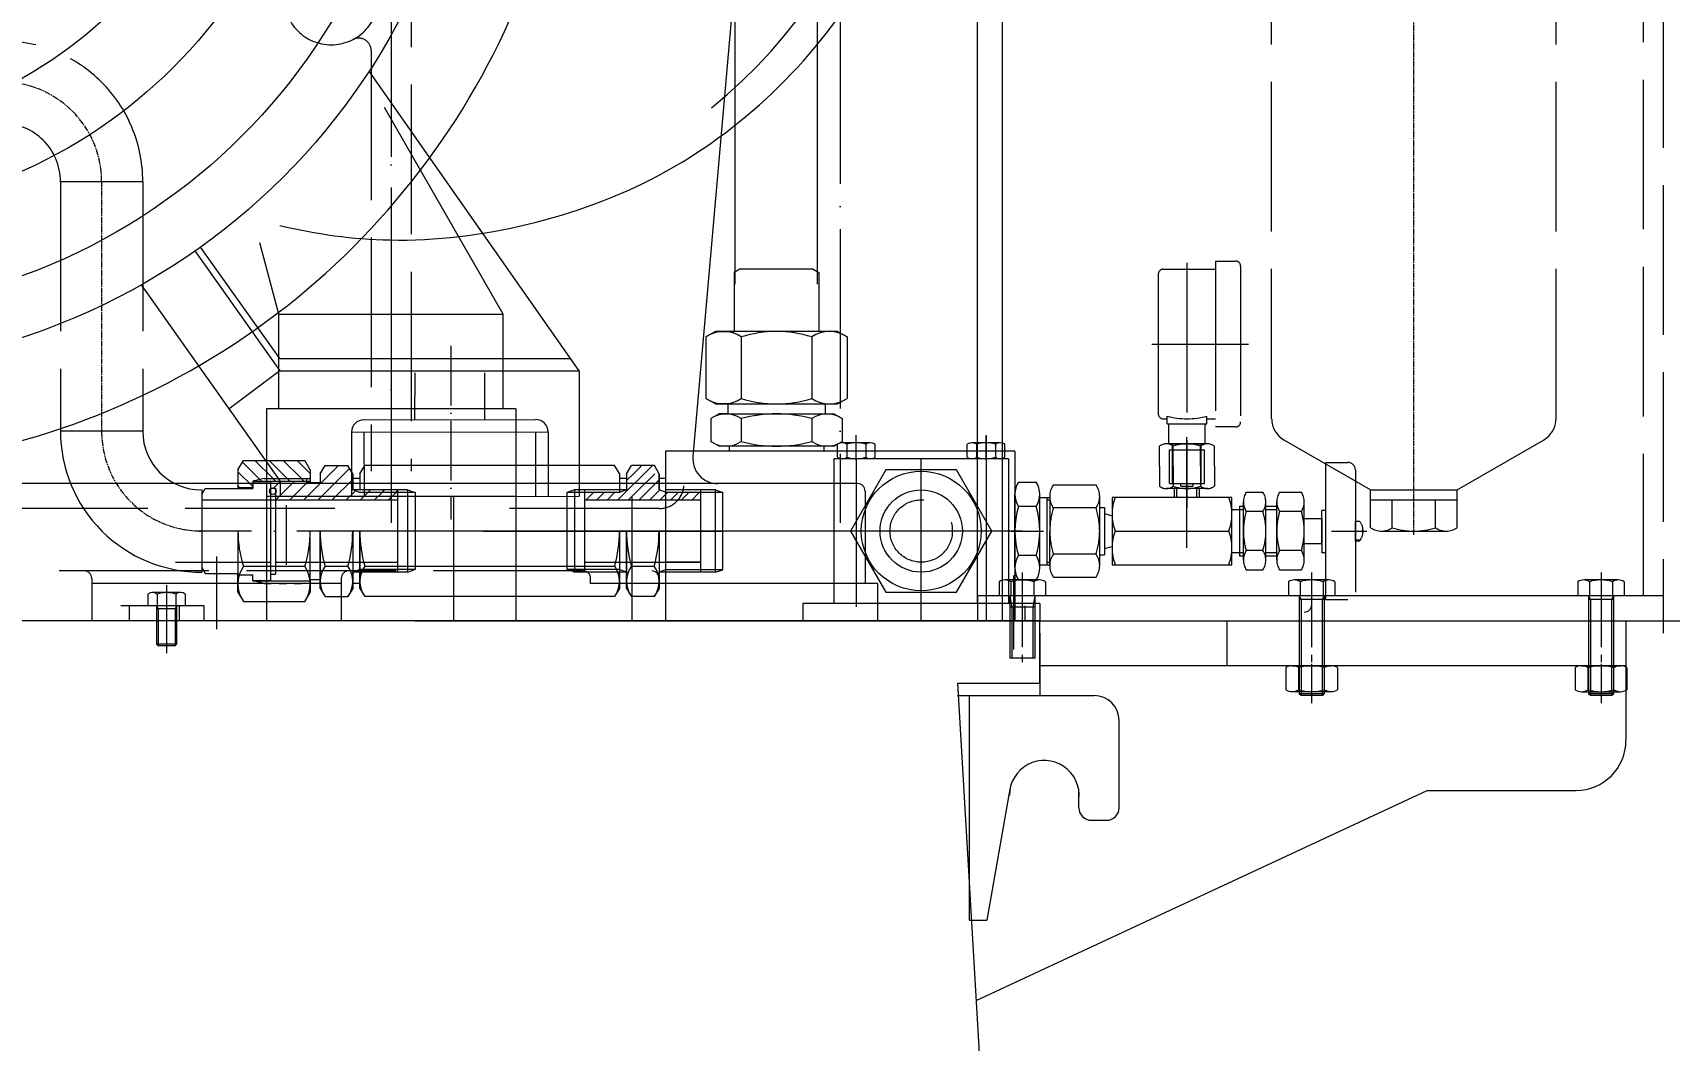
# Model space of a CAD drawing. Header units: inches. Extents: x 76 to 22091, y 292 to 17065.
# Drawn here: x 5585 to 6241, y 4821 to 5225 of the extents above; entities that cross this region are included whole.
import ezdxf

# ---------------------------------------------------------------- set-up
doc = ezdxf.new("R2010")
doc.units = ezdxf.units.IN
doc.header["$MEASUREMENT"] = 0
for name, pattern in [('ACAD_ISO02W100', [15, 12, -3]), ('ACAD_ISO04W100', [30, 24, -3, 0, -3]), ('CENTER', [50.8, 31.75, -6.35, 6.35, -6.35]), ('CHAIN', [0.7087, 0.4724, -0.0591, 0.1181, -0.0591]), ('EB_DASH', [6, 3, -3]), ('EB_DASHDOT', [39, 30, -3, 3, -3])]:
    doc.linetypes.add(name, pattern=pattern)
doc.layers.get('Defpoints').update_dxf_attribs({"lineweight": 5})
for name, color, linetype, lineweight in [('CAXA0', 7, 'Continuous', 5), ('CAXA1', 5, 'CENTER', 5), ('CAXA3', 7, 'Continuous', 5), ('图层1', 1, 'ACAD_ISO04W100', 5), ('虚线', 6, 'ACAD_ISO02W100', 5)]:
    doc.layers.add(name, color=color, linetype=linetype, lineweight=lineweight)
doc.styles.add('Roman', font='romans')
doc.styles.get("Standard").update_dxf_attribs({"font": 'arial.ttf'})
doc.dimstyles.new('ISO-25', dxfattribs={"dimscale": 30, "dimtxt": 1.5, "dimasz": 1.5, "dimexe": 2, "dimexo": 2, "dimtad": 1, "dimtih": 1, "dimtoh": 1, "dimdec": 1, "dimlfac": 0.03937, "dimdsep": 46, "dimtxsty": 'Standard', "dimcen": 2.5, "dimclrd": 7, "dimclre": 7, "dimclrt": 7, "dimadec": 0, "dimazin": 0, "dimtfac": 1, "dimtdec": 1, "dimtmove": 0, "dimatfit": 3, "dimfxl": 1, "dimlwd": 5, "dimlwe": 5, "dimarcsym": 0})

# ---------------------------------------------------------------- blocks, each defined once
blk = doc.blocks.new('*D24')
at = {"color": 7, "linetype": 'Continuous', "lineweight": 5, "transparency": 16777216}
for p, q in [((6165.51, 6753.84), (6657.09, 6753.84)), ((6597.09, 6708.84), (6597.09, 5870.28)), ((6597.09, 4558.85), (6597.09, 5667.78)), ((6063.72, 4513.85), (6657.09, 4513.85))]:
    blk.add_line(p, q, dxfattribs=at)
at = {"color": 7, "transparency": 16777216}
for points in [[(6589.59, 6708.84), (6604.59, 6708.84), (6597.09, 6753.84)], [(6589.59, 4558.85), (6604.59, 4558.85), (6597.09, 4513.85)]]:
    blk.add_solid(points, dxfattribs=at)
at = {"layer": 'Defpoints', "color": 0, "transparency": 16777216}
for p in [(6105.51, 6753.84), (6597.09, 6753.84), (6003.72, 4513.85)]:
    blk.add_point(p, dxfattribs=at)
at = {"color": 7, "lineweight": 5, "transparency": 16777216, "insert": (6597.09, 5769.03), "char_height": 165, "attachment_point": 5, "style": 'Roman'}
blk.add_mtext('88.2', dxfattribs=at)

msp = doc.modelspace()

# ---------------------------------------------------------------- linework, layer by layer
at = {"color": 7, "lineweight": 5}
for p, q in [((5973.73, 6188.85), (5973.73, 4988.85)), ((5963.73, 5378.69), (5963.73, 4995.86)), ((5873.33, 5324.29), (5849.75, 5054.73)), ((5804.07, 5089.07), (5719.93, 5209.23)), ((5773.73, 5111.85), (5726.05, 5194.69)), ((5684.23, 5089.04), (5650.2, 5137.18)), ((5684.19, 5094.04), (5652.31, 5138.68)), ((5683.73, 5111.85), (5676.13, 5140.46)), ((5868.57, 5129.86), (5866.23, 5128.51)), ((5866.23, 5128.51), (5866.23, 5104.86)), ((5897.9, 5129.86), (5868.57, 5129.86)), ((5897.9, 5129.86), (5900.23, 5128.51)), ((5900.23, 5128.51), (5900.23, 5104.86)), ((5684.31, 5045.05), (5628.66, 5123.6)), ((5683.73, 5111.85), (5773.73, 5111.85)), ((5683.73, 5073.85), (5683.73, 5111.85)), ((5773.73, 5073.85), (5773.73, 5111.85)), ((5858.72, 5104.86), (5854.93, 5102.67)), ((5858.72, 5104.86), (5866.23, 5104.86)), ((5907.74, 5104.86), (5858.72, 5104.86)), ((5907.74, 5104.86), (5911.53, 5102.67)), ((5854.93, 5102.67), (5854.93, 5078.05)), ((5869.08, 5102.67), (5869.08, 5078.05)), ((5897.39, 5102.67), (5897.39, 5078.05)), ((5911.53, 5102.67), (5911.53, 5078.05)), ((5684.19, 5094.04), (5800.57, 5094.07)), ((5684.19, 5089.04), (5663.89, 5073.87)), ((5684.19, 5089.04), (5804.07, 5089.07)), ((5738.19, 5088.29), (5738.14, 5069.51)), ((5766.15, 5088.27), (5766.15, 5069.55)), ((5804.07, 5089.07), (5804.07, 5038.85)), ((5858.72, 5075.86), (5854.93, 5078.05)), ((5907.74, 5075.86), (5911.53, 5078.05)), ((5678.73, 5073.86), (5678.73, 4988.85)), ((5778.72, 5073.86), (5678.73, 5073.86)), ((5778.72, 5073.86), (5778.72, 4988.85)), ((5860.23, 5071.86), (5856.93, 5069.95)), ((5863.73, 5075.86), (5858.72, 5075.86)), ((5858.72, 5075.86), (5907.74, 5075.86)), ((5863.73, 5071.86), (5860.23, 5071.86)), ((5860.23, 5071.86), (5906.23, 5071.86)), ((5863.73, 5075.86), (5863.73, 5071.86)), ((5902.73, 5075.86), (5902.73, 5071.86)), ((5906.23, 5071.86), (5909.53, 5069.95)), ((5629.2, 5064.86), (5596.2, 5064.86)), ((5717.84, 5069.48), (5786.69, 5069.58)), ((5856.93, 5069.95), (5856.93, 5060.77)), ((5869.08, 5069.95), (5869.08, 5060.77)), ((5897.39, 5069.95), (5897.39, 5060.77)), ((5909.53, 5069.95), (5909.53, 5060.77)), ((5712.85, 5064.53), (5791.7, 5064.58)), ((5712.85, 5064.53), (5712.85, 5038.8)), ((5717.84, 5064.53), (5717.88, 5038.85)), ((5786.69, 5064.58), (5786.69, 5038.85)), ((5791.7, 5064.58), (5791.7, 5038.85)), ((5860.23, 5058.86), (5856.93, 5060.77)), ((5906.23, 5058.86), (5860.23, 5058.86)), ((5864.24, 5058.93), (5864.24, 5056.86)), ((5902.24, 5058.93), (5902.24, 5056.86)), ((5906.23, 5058.86), (5909.53, 5060.77)), ((5667.34, 5049.37), (5669.53, 5053.16)), ((5669.53, 5053.16), (5694.15, 5053.16)), ((5696.34, 5049.37), (5694.15, 5053.16)), ((5978.74, 5056.86), (5838.73, 5056.86)), ((5838.73, 5056.86), (5838.73, 4988.85)), ((5976.24, 5053.86), (5906.24, 5053.86)), ((5906.24, 5053.86), (5906.24, 4995.86)), ((5976.24, 5053.86), (5976.24, 4995.86)), ((5978.79, 5056.86), (5978.79, 4988.85)), ((5667.34, 5049.37), (5667.34, 5041.86)), ((5684.31, 5045.05), (5684.33, 5039.05)), ((5694.84, 5045.86), (5694.84, 5044.36)), ((5696.34, 5049.37), (5696.34, 5044.36)), ((5700.34, 5047.86), (5702.25, 5051.16)), ((5700.34, 5047.86), (5700.34, 5044.36)), ((5702.25, 5051.16), (5711.44, 5051.16)), ((5713.34, 5047.86), (5711.44, 5051.16)), ((5713.34, 5047.86), (5713.34, 5041.36)), ((5716.24, 5045.86), (5713.34, 5045.86)), ((5716.24, 5047.86), (5718.15, 5051.16)), ((5716.24, 5047.86), (5716.24, 5041.36)), ((5818.36, 5051.17), (5718.15, 5051.17)), ((5818.36, 5051.17), (5761.09, 5051.17)), ((5820.27, 5047.87), (5818.36, 5051.17)), ((5823.14, 5045.86), (5820.24, 5045.86)), ((5820.27, 5047.87), (5820.27, 5040.28)), ((5823.14, 5047.86), (5825.05, 5051.17)), ((5823.14, 5047.86), (5823.14, 5041.36)), ((5823.14, 5047.86), (5823.14, 5041.36)), ((5834.24, 5051.17), (5825.05, 5051.17)), ((5834.28, 5051.17), (5825.05, 5051.17)), ((5836.14, 5047.86), (5834.28, 5051.17)), ((5836.14, 5047.86), (5836.14, 5041.36)), ((5836.14, 5041.36), (5836.14, 5047.86)), ((5839.04, 5045.86), (5836.14, 5045.86)), ((5927.09, 5049.37), (5912.94, 5024.86)), ((5955.39, 5049.37), (5927.09, 5049.37)), ((5969.54, 5024.86), (5955.39, 5049.37)), ((5915.73, 5043.86), (5174.23, 5043.86)), ((5652.84, 5039.53), (5654.19, 5041.86)), ((5652.84, 5041.36), (5652.84, 5008.36)), ((5654.19, 5041.86), (5673.34, 5041.86)), ((5667.34, 5042.36), (5673.34, 5042.36)), ((5673.34, 5044.86), (5673.34, 5041.86)), ((5673.34, 5044.86), (5696.34, 5044.86)), ((5673.34, 5044.16), (5680.34, 5044.16)), ((5678.73, 5038.86), (5778.74, 5038.86)), ((5680.34, 5044.86), (5680.34, 5024.86)), ((5680.34, 5044.16), (5680.34, 5024.86)), ((5680.34, 5042.11), (5682.44, 5042.11)), ((5682.44, 5042.11), (5682.44, 5024.86)), ((5684.33, 5038.77), (5804.07, 5038.85)), ((5694.84, 5044.36), (5700.34, 5044.36)), ((5716.24, 5041.36), (5713.34, 5041.36)), ((5716.24, 5040.28), (5713.34, 5041.36)), ((5731.34, 5041.37), (5731.34, 5024.86)), ((5735.34, 5041.37), (5735.34, 5024.86)), ((5738.34, 5040.28), (5738.34, 5024.86)), ((5753.74, 5038.86), (5753.74, 4988.85)), ((5799.24, 5040.28), (5799.24, 5024.86)), ((5802.24, 5041.37), (5799.31, 5040.28)), ((5802.24, 5041.37), (5802.24, 5024.86)), ((5806.27, 5041.36), (5806.27, 5024.86)), ((5823.14, 5041.36), (5820.27, 5040.28)), ((5825.22, 5038.85), (5825.22, 4988.85)), ((5839.04, 5040.28), (5836.14, 5041.36)), ((5852.74, 5041.36), (5852.74, 5037.36)), ((5918.73, 5040.86), (5918.73, 5003.86)), ((5978.79, 5010.14), (5978.79, 5039.59)), ((5980.28, 5044.49), (5987.29, 5044.49)), ((5988.79, 5010.14), (5988.79, 5039.59)), ((5652.84, 5037.36), (5731.34, 5037.36)), ((5806.27, 5037.36), (5853.04, 5037.36)), ((5852.74, 5037.36), (5852.74, 5008.36)), ((5987.29, 5034.68), (5980.28, 5034.68)), ((5991.79, 5011.36), (5991.79, 5038.36)), ((5667.34, 5024.86), (5667.34, 5000.35)), ((5696.34, 5000.35), (5696.34, 5024.86)), ((5700.34, 5024.86), (5700.34, 5001.86)), ((5700.34, 5001.86), (5700.34, 5024.86)), ((5713.34, 5024.86), (5713.34, 5001.86)), ((5716.24, 5024.86), (5716.24, 5001.86)), ((5716.24, 5001.86), (5716.24, 5024.86)), ((5716.24, 5024.86), (5716.24, 5003.86)), ((5820.27, 5024.86), (5820.27, 5001.86)), ((5820.27, 5024.86), (5820.27, 5001.86)), ((5823.14, 5024.86), (5823.14, 5001.86)), ((5823.14, 5001.86), (5823.14, 5024.86)), ((5823.14, 5024.86), (5823.14, 5001.86)), ((5836.14, 5024.86), (5836.14, 5001.86)), ((5836.14, 5024.86), (5836.14, 5001.86)), ((5912.94, 5024.86), (5927.09, 5000.35)), ((5955.39, 5000.35), (5969.54, 5024.86)), ((5852.74, 5012.37), (5838.74, 5012.37)), ((5987.29, 5015.05), (5980.28, 5015.05)), ((5608.73, 5005.86), (5608.73, 5003.86)), ((5608.73, 5005.86), (5608.73, 5003.86)), ((5652.84, 5010.2), (5654.19, 5007.86)), ((5654.19, 5007.86), (5667.34, 5007.86)), ((5667.34, 5000.35), (5667.34, 5007.86)), ((5669.53, 5010.71), (5694.15, 5010.71)), ((5702.25, 5010.71), (5711.44, 5010.71)), ((5708.73, 5005.86), (5708.73, 4988.85)), ((5716.24, 5008.36), (5713.34, 5008.36)), ((5713.34, 5001.86), (5713.34, 5008.36)), ((5718.15, 5010.71), (5818.36, 5010.71)), ((5808.74, 5003.86), (5808.74, 5005.86)), ((5823.14, 5008.36), (5820.27, 5009.45)), ((5820.27, 5001.86), (5820.27, 5008.36)), ((5825.05, 5010.71), (5834.24, 5010.71)), ((5839.04, 5009.45), (5836.14, 5008.36)), ((5836.14, 5001.86), (5836.14, 5008.36)), ((5839.04, 5008.36), (5836.14, 5008.36)), ((5836.23, 5005.86), (5836.23, 5003.86)), ((5708.73, 5003.86), (5608.73, 5003.86)), ((5608.73, 5003.86), (5608.73, 4988.85)), ((5708.73, 5003.86), (5608.73, 5003.86)), ((5708.73, 5003.86), (5608.73, 5003.86)), ((5685.23, 5003.85), (5608.73, 5003.85)), ((5629.73, 5003.86), (5612.73, 5003.86)), ((5629.74, 5003.86), (5612.74, 5003.86)), ((5667.34, 5000.35), (5669.53, 4996.56)), ((5696.34, 5000.35), (5694.15, 4996.56)), ((5696.34, 5005.36), (5696.34, 5000.35)), ((5696.34, 5005.36), (5700.34, 5005.36)), ((5700.34, 5005.36), (5700.34, 5001.86)), ((5700.34, 5001.86), (5702.25, 4998.56)), ((5713.34, 5001.86), (5711.44, 4998.56)), ((5716.24, 5003.86), (5713.31, 5003.86)), ((5716.24, 5005.36), (5716.24, 5001.86)), ((5716.24, 5001.86), (5718.15, 4998.56)), ((5918.73, 5003.86), (5808.74, 5003.86)), ((5820.27, 5001.86), (5818.36, 4998.56)), ((5923.74, 5003.85), (5820.22, 5003.85)), ((5823.17, 5003.86), (5820.24, 5003.86)), ((5823.14, 5005.36), (5823.14, 5001.86)), ((5823.14, 5001.86), (5825.05, 4998.56)), ((5918.73, 5003.86), (5828.73, 5003.86)), ((5836.14, 5001.86), (5834.24, 4998.56)), ((5838.73, 5003.86), (5836.11, 5003.86)), ((5923.74, 5003.86), (5866.23, 5003.86)), ((5923.74, 5003.86), (5923.74, 4988.85)), ((5927.09, 5000.35), (5955.39, 5000.35)), ((5980.28, 5005.23), (5987.29, 5005.23)), ((5653.73, 4994.86), (5620.37, 4994.86)), ((5643.73, 4994.86), (5643.73, 4988.86)), ((5653.73, 4994.86), (5653.73, 4988.85)), ((5669.53, 4996.56), (5694.15, 4996.56)), ((5702.25, 4998.56), (5711.44, 4998.56)), ((5818.36, 4998.56), (5718.15, 4998.56)), ((5834.24, 4998.56), (5825.05, 4998.56)), ((5988.74, 4995.86), (5893.74, 4995.86)), ((5893.74, 4995.86), (5893.74, 4988.86)), ((6238.77, 4998.86), (5963.77, 4998.86)), ((5963.77, 4998.86), (5963.77, 4995.86)), ((5963.77, 4995.86), (5963.77, 4988.85)), ((5988.74, 4995.86), (5988.74, 4988.86)), ((6103.29, 4997.36), (6112.29, 4997.36)), ((5958.72, 4988.85), (5113.73, 4988.85)), ((5988.72, 4988.85), (5128.72, 4988.85)), ((5988.72, 4988.86), (5988.72, 4963.86)), ((5988.72, 4988.85), (5988.72, 4963.85)), ((5988.72, 4988.85), (5988.72, 4963.85)), ((6063.76, 4988.85), (6063.76, 4970.86)), ((6223.77, 4988.85), (6223.77, 4940.86)), ((5988.77, 4983.86), (5988.77, 4958.86)), ((5988.77, 4983.86), (5988.77, 4958.86)), ((5988.78, 4983.86), (5988.78, 4958.86)), ((6223.77, 4970.86), (5988.78, 4970.86)), ((5955.8, 4963.86), (5973.73, 4963.86)), ((5955.8, 4963.86), (5973.72, 4963.86)), ((5955.8, 4963.85), (5979.51, 4558.85)), ((5955.8, 4963.85), (5988.72, 4963.85)), ((5955.84, 4958.86), (5973.77, 4958.86)), ((5955.84, 4958.86), (5973.77, 4958.86)), ((5955.85, 4958.86), (5973.77, 4958.86)), ((5955.85, 4958.86), (5973.78, 4958.86)), ((5955.85, 4958.86), (5973.77, 4958.86)), ((5960.58, 4958.86), (6010.58, 4958.86)), ((5960.58, 4868.86), (5960.58, 4958.86)), ((6020.58, 4913.86), (6020.58, 4948.86)), ((5963.25, 4836.56), (6144.04, 4920.86)), ((5976.79, 4921.29), (5967.55, 4868.86)), ((6144.04, 4920.86), (6203.77, 4920.86)), ((6004.5, 4913.86), (6004.5, 4920.37)), ((6009.5, 4908.86), (6015.58, 4908.86)), ((5960.58, 4868.86), (5967.55, 4868.86))]:
    msp.add_line(p, q, dxfattribs=at)
at = {"color": 7, "linetype": 'ACAD_ISO04W100', "lineweight": 5, "ltscale": 3}
for p, q in [((5908.73, 5776.63), (5908.73, 5028.1)), ((5728.73, 5613.07), (5728.73, 5028.11)), ((5853.04, 5024.86), (5650.2, 5024.86))]:
    msp.add_line(p, q, dxfattribs=at)
at = {"color": 7, "lineweight": 5, "ltscale": 3}
msp.add_line((5981.67, 5024.86), (5708.24, 5024.86), dxfattribs=at)
at = {"color": 7, "lineweight": 5}
for centre, radius in [((5498.73, 5353.55), 264.11), ((5498.73, 5353.55), 240.75), ((5498.73, 5353.55), 201.83), ((5498.73, 5353.85), 168.78), ((5941.24, 5024.86), 24), ((5681.36, 5040.8), 1.32)]:
    msp.add_circle(centre, radius, dxfattribs=at)
for centre, radius, start, end in [((5498.73, 5353.85), 304, 68.52452, 216.36046), ((5498.73, 5353.85), 304, 240.01155, 64.22543), ((5728.28, 5353.97), 205, 308.94851, 93.45141), ((5862.01, 5092.33), 12.53, 55.61575, 124.38425), ((5883.23, 5058.03), 46.83, 90, 107.58795), ((5883.24, 5058.03), 46.83, 72.41205, 90), ((5904.47, 5092.33), 12.53, 55.61575, 124.38425), ((5862.01, 5088.39), 12.53, 235.61575, 304.38425), ((5883.23, 5122.69), 46.83, 252.41205, 270), ((5883.24, 5122.69), 46.83, 270, 287.58795), ((5904.47, 5088.39), 12.53, 235.61575, 304.38425), ((5863.01, 5061.22), 10.64, 55.17482, 124.82518), ((5883.23, 5018.36), 53.5, 90, 105.33717), ((5883.24, 5018.36), 53.5, 74.66283, 90), ((5903.47, 5061.22), 10.64, 55.17482, 124.82518), ((5652.7, 5064.86), 56.5, 180, 270.14568), ((5652.7, 5064.86), 23.5, 180, 270), ((5717.84, 5064.48), 5, 90.08419, 179.41896), ((5786.7, 5064.58), 5, 0, 90.08419), ((5863.01, 5069.5), 10.64, 235.17482, 304.82518), ((5883.23, 5112.36), 53.5, 254.66283, 270), ((5883.24, 5112.36), 53.5, 270, 285.33717), ((5903.47, 5069.5), 10.64, 235.17482, 304.82518), ((5859.71, 5053.86), 10, 175, 270), ((5915.73, 5040.86), 3, 0, 90), ((5987.6, 5039.59), 8.81, 146.1491, 213.8509), ((5979.98, 5039.59), 8.81, 326.1491, 33.8509), ((5979.98, 5039.59), 8.81, 326.1491, 33.8509), ((6011.79, 5024.86), 33, 162.69712, 197.30288), ((5955.79, 5024.86), 33, 342.69712, 17.30288), ((5714.17, 5024.86), 46.83, 180, 197.58795), ((5649.51, 5024.86), 46.83, 342.41205, 0), ((5753.84, 5024.86), 53.5, 180, 195.33717), ((5659.84, 5024.86), 53.5, 344.66283, 0), ((5769.74, 5024.86), 53.5, 180, 195.33717), ((5766.77, 5024.86), 53.5, 344.66283, 0), ((5876.64, 5024.86), 53.5, 180, 195.33717), ((5782.64, 5024.86), 53.5, 344.66283, 0), ((5987.6, 5010.14), 8.81, 146.1491, 213.8509), ((5979.98, 5010.14), 8.81, 326.1491, 33.8509), ((5605.73, 5005.86), 3, 0, 90), ((5605.73, 5005.86), 3, 0, 90), ((5679.87, 5003.64), 12.53, 145.61575, 214.38425), ((5683.81, 5003.64), 12.53, 325.61575, 34.38425), ((5710.98, 5004.64), 10.64, 145.17482, 214.82518), ((5711.73, 5005.86), 3, 90, 180), ((5702.7, 5004.64), 10.64, 325.17482, 34.82518), ((5726.88, 5004.64), 10.64, 145.17482, 214.82518), ((5805.74, 5005.86), 3, 0, 90), ((5809.63, 5004.64), 10.64, 325.17482, 34.82518), ((5833.78, 5004.64), 10.64, 145.17482, 214.82518), ((5833.23, 5005.86), 3, 0, 90), ((5825.5, 5004.64), 10.64, 325.17482, 34.82518), ((6094.79, 4995.36), 3, 270, 0), ((6010.58, 4948.86), 10, 0, 90), ((6203.77, 4940.86), 20, 270, 0), ((5990.58, 4918.86), 14, 353.81156, 180), ((6009.5, 4913.86), 5, 180, 270), ((6015.58, 4913.86), 5, 270, 0)]:
    msp.add_arc(centre, radius, start, end, dxfattribs=at)
msp.add_open_spline([(5684.18, 5147.41), (5698.64, 5143.92), (5731.96, 5139.32), (5784.12, 5145.92), (5837.34, 5165.14), (5883.41, 5198.98), (5919.58, 5243.58), (5943.11, 5296.48), (5952.17, 5354.03), (5945.99, 5412.37), (5924.77, 5467.47), (5889.77, 5515.59), (5843.2, 5552.98), (5788.14, 5578.2), (5720.93, 5585.39), (5673.93, 5590.46), (5646.73, 5592.17)], degree=3, knots=[390.984986, 390.984986, 390.984986, 390.984986, 435.562997, 491.28195, 547.414343, 603.989531, 660.957167, 718.31882, 776.072409, 834.217399, 892.754845, 951.684747, 1011.007107, 1070.721927, 1130.877301, 1212.959318, 1212.959318, 1212.959318, 1212.959318], dxfattribs=at)
msp.add_point((5839.04, 5024.86), dxfattribs=at)
msp.add_point((5839.04, 5024.86), dxfattribs=at)
at = {"layer": 'CAXA0', "color": 7, "lineweight": 5}
for p, q in [((5907.73, 5054.46), (5907.73, 5059.66)), ((5920.87, 5060.26), (5909.61, 5060.26)), ((5911.48, 5059.66), (5911.48, 5054.46)), ((5918.99, 5059.66), (5918.99, 5054.46)), ((5922.74, 5054.46), (5922.74, 5059.66)), ((5959.73, 5054.46), (5959.73, 5059.66)), ((5972.87, 5060.26), (5961.61, 5060.26)), ((5963.48, 5059.66), (5963.48, 5054.46)), ((5970.99, 5059.66), (5970.99, 5054.46)), ((5974.74, 5054.46), (5974.74, 5059.66)), ((5920.87, 5053.86), (5909.61, 5053.86)), ((5972.87, 5053.86), (5961.61, 5053.86)), ((5631.22, 4999.56), (5631.22, 4994.86)), ((5644.36, 5000.16), (5633.1, 5000.16)), ((5634.98, 4999.56), (5634.98, 4994.86)), ((5642.48, 4999.56), (5642.48, 4994.86)), ((5646.23, 4999.56), (5646.23, 4994.86)), ((5972.53, 5004.53), (5972.53, 4998.86)), ((5988.7, 5005.26), (5974.84, 5005.26)), ((5977.15, 5004.53), (5977.15, 4998.86)), ((5986.39, 5004.53), (5986.39, 4998.86)), ((5991.01, 5004.53), (5991.01, 4998.86)), ((6088.53, 5004.53), (6088.53, 4998.86)), ((6104.7, 5005.26), (6090.84, 5005.26)), ((6093.15, 5004.53), (6093.15, 4998.86)), ((6102.39, 5004.53), (6102.39, 4998.86)), ((6107.01, 5004.53), (6107.01, 4998.86)), ((6204.53, 5004.53), (6204.53, 4998.86)), ((6220.7, 5005.26), (6206.84, 5005.26)), ((6209.15, 5004.53), (6209.15, 4998.86)), ((6218.39, 5004.53), (6218.39, 4998.86)), ((6223.01, 5004.53), (6223.01, 4998.86)), ((5646.23, 4994.86), (5631.22, 4994.86)), ((5642.73, 4994.86), (5634.73, 4994.86)), ((5634.73, 4994.86), (5634.73, 4979.46)), ((5642.73, 4993.61), (5634.73, 4993.61)), ((5642.73, 4994.86), (5642.73, 4979.46)), ((5991.01, 4998.86), (5972.53, 4998.86)), ((5986.77, 4998.86), (5976.77, 4998.86)), ((5976.77, 4998.86), (5976.77, 4973.86)), ((5986.77, 4994.36), (5976.77, 4994.36)), ((5986.77, 4998.86), (5986.77, 4973.86)), ((6107.01, 4998.86), (6088.53, 4998.86)), ((6102.77, 4998.86), (6092.77, 4998.86)), ((6092.77, 4998.86), (6092.77, 4959.61)), ((6102.77, 4997.36), (6092.77, 4997.36)), ((6102.77, 4998.86), (6102.77, 4959.61)), ((6223.01, 4998.86), (6204.53, 4998.86)), ((6218.77, 4998.86), (6208.77, 4998.86)), ((6208.77, 4998.86), (6208.77, 4959.61)), ((6218.77, 4997.36), (6208.77, 4997.36)), ((6218.77, 4998.86), (6218.77, 4959.61)), ((5635.33, 4978.86), (5634.73, 4979.46)), ((5642.73, 4979.46), (5634.73, 4979.46)), ((5642.13, 4978.86), (5642.73, 4979.46)), ((5642.13, 4978.86), (5635.33, 4978.86)), ((5986.77, 4973.86), (5976.77, 4973.86)), ((6087.38, 4970.09), (6087.38, 4961.22)), ((6089.97, 4970.85), (6105.56, 4970.85)), ((6092.57, 4961.22), (6092.57, 4970.09)), ((6102.96, 4961.22), (6102.96, 4970.09)), ((6108.16, 4970.09), (6108.16, 4961.22)), ((6203.38, 4970.06), (6203.38, 4961.2)), ((6205.98, 4970.83), (6221.56, 4970.83)), ((6208.57, 4961.2), (6208.57, 4970.06)), ((6218.97, 4961.2), (6218.97, 4970.06)), ((6224.16, 4970.06), (6224.16, 4961.2)), ((6089.97, 4960.45), (6105.56, 4960.45)), ((6205.98, 4960.43), (6221.56, 4960.43)), ((6093.52, 4958.86), (6092.77, 4959.61)), ((6102.77, 4959.61), (6092.77, 4959.61)), ((6102.02, 4958.86), (6093.52, 4958.86)), ((6102.02, 4958.86), (6102.77, 4959.61)), ((6209.52, 4958.86), (6208.77, 4959.61)), ((6218.77, 4959.61), (6208.77, 4959.61)), ((6218.02, 4958.86), (6209.52, 4958.86)), ((6218.02, 4958.86), (6218.77, 4959.61))]:
    msp.add_line(p, q, dxfattribs=at)
at = {"layer": 'CAXA0', "color": 7, "linetype": 'Continuous', "lineweight": 5}
for p, q in [((5676.16, 5045.49), (5669.15, 5052.5)), ((5681.45, 5045.86), (5674.15, 5053.16)), ((5687.11, 5045.86), (5679.81, 5053.16)), ((5692.76, 5045.86), (5685.46, 5053.16)), ((5696.34, 5047.94), (5691.12, 5053.16)), ((5673.34, 5042.66), (5667.34, 5048.66)), ((5676.79, 5044.86), (5676.16, 5045.49)), ((5682.45, 5044.86), (5681.45, 5045.86)), ((5688.11, 5044.86), (5687.11, 5045.86)), ((5693.76, 5044.86), (5692.76, 5045.86)), ((5693.82, 5037.36), (5707.62, 5051.16)), ((5699.48, 5037.36), (5712.11, 5049.99)), ((5705.14, 5037.36), (5713.34, 5045.57)), ((5823.14, 5045.06), (5825.94, 5047.86)), ((5823.69, 5041.36), (5830.18, 5047.86)), ((5825.94, 5047.86), (5829.25, 5051.17)), ((5827.93, 5041.36), (5834.43, 5047.86)), ((5830.18, 5047.86), (5833.49, 5051.17)), ((5832.17, 5041.36), (5836.14, 5045.33)), ((5667.98, 5042.36), (5667.34, 5043)), ((5681.6, 5042.11), (5684.35, 5044.86)), ((5682.51, 5037.36), (5690, 5044.86)), ((5688.17, 5037.36), (5695.16, 5044.36)), ((5710.79, 5037.36), (5714.31, 5040.88)), ((5716.45, 5037.36), (5719.45, 5040.37)), ((5719.45, 5040.37), (5720.45, 5041.37)), ((5722.11, 5037.36), (5725.11, 5040.37)), ((5725.11, 5040.37), (5726.11, 5041.37)), ((5727.76, 5037.36), (5730.77, 5040.37)), ((5730.77, 5040.37), (5731.34, 5040.94)), ((5806.96, 5037.36), (5809.88, 5040.28)), ((5811.2, 5037.36), (5814.12, 5040.28)), ((5815.44, 5037.36), (5818.36, 5040.28)), ((5819.69, 5037.36), (5823.69, 5041.36)), ((5823.93, 5037.36), (5827.93, 5041.36)), ((5828.17, 5037.36), (5832.17, 5041.36)), ((5832.41, 5037.36), (5836.34, 5041.29)), ((5836.66, 5037.36), (5839.57, 5040.28)), ((5840.9, 5037.36), (5843.82, 5040.28)), ((5845.14, 5037.36), (5848.06, 5040.28)), ((5849.39, 5037.36), (5852.3, 5040.28))]:
    msp.add_line(p, q, dxfattribs=at)
at = {"layer": 'CAXA0', "color": 7, "lineweight": 5}
for centre, radius, start, end in [((5909.61, 5057.03), 3.23, 54.42999, 125.57001), ((5915.24, 5048.26), 12, 71.77609, 108.22391), ((5920.87, 5057.03), 3.23, 54.42999, 125.57001), ((5961.61, 5057.03), 3.23, 54.42999, 125.57001), ((5967.24, 5048.26), 12, 71.77609, 108.22391), ((5972.87, 5057.03), 3.23, 54.42999, 125.57001), ((5909.61, 5057.08), 3.23, 234.42999, 305.57001), ((5915.24, 5065.86), 12, 251.77609, 288.22391), ((5920.87, 5057.08), 3.23, 234.42999, 305.57001), ((5961.61, 5057.08), 3.23, 234.42999, 305.57001), ((5967.24, 5065.86), 12, 251.77609, 288.22391), ((5972.87, 5057.08), 3.23, 234.42999, 305.57001), ((5633.1, 4996.94), 3.23, 54.42999, 125.57001), ((5638.73, 4988.16), 12, 71.77609, 108.22391), ((5644.36, 4996.94), 3.23, 54.42999, 125.57001), ((5974.84, 5001.23), 4.02, 54.96996, 125.03004), ((5981.77, 4990.26), 15, 72.06607, 107.93393), ((5988.7, 5001.23), 4.02, 54.96996, 125.03004), ((6090.84, 5001.23), 4.02, 54.96996, 125.03004), ((6097.77, 4990.26), 15, 72.06607, 107.93393), ((6104.7, 5001.23), 4.02, 54.96996, 125.03004), ((6206.84, 5001.23), 4.02, 54.96996, 125.03004), ((6213.77, 4990.26), 15, 72.06607, 107.93393), ((6220.7, 5001.23), 4.02, 54.96996, 125.03004), ((6089.97, 4966.07), 4.79, 57.13277, 122.86723), ((6097.77, 4952.85), 18, 73.22135, 106.77865), ((6105.56, 4966.07), 4.79, 57.13277, 122.86723), ((6205.98, 4966.04), 4.79, 57.13277, 122.86723), ((6213.77, 4952.83), 18, 73.22135, 106.77865), ((6221.56, 4966.04), 4.79, 57.13277, 122.86723), ((6089.97, 4965.24), 4.79, 237.13277, 302.86723), ((6097.77, 4978.45), 18, 253.22135, 286.77865), ((6105.56, 4965.24), 4.79, 237.13277, 302.86723), ((6205.98, 4965.22), 4.79, 237.13277, 302.86723), ((6213.77, 4978.43), 18, 253.22135, 286.77865), ((6221.56, 4965.22), 4.79, 237.13277, 302.86723)]:
    msp.add_arc(centre, radius, start, end, dxfattribs=at)
at = {"layer": 'CAXA1', "linetype": 'CENTER', "lineweight": 5, "ltscale": 3}
for p, q in [((5728.73, 5613.06), (5728.73, 5028.1)), ((5967.24, 5062.84), (5967.24, 4988.86)), ((5915.24, 5054.14), (5915.24, 4994.47)), ((5941.23, 4988.85), (5941.23, 5054.14)), ((5765.75, 5024.86), (5858.12, 5024.86)), ((5769.26, 5024.86), (5861.62, 5024.86)), ((5864.73, 5024.86), (5839.04, 5024.86)), ((5977.28, 5024.86), (5990.29, 5024.86)), ((5658.73, 5014.67), (5658.73, 4985.49)), ((5978.23, 5006.99), (5978.23, 4977.29)), ((5676.23, 5005.29), (5676.23, 5003.86)), ((5978.23, 4997.32), (5978.23, 4987.04))]:
    msp.add_line(p, q, dxfattribs=at)
at = {"layer": 'CAXA1', "linetype": 'EB_DASHDOT', "lineweight": 5}
for p, q in [((5915.24, 5053.26), (5915.24, 5063.26)), ((5967.24, 5053.26), (5967.24, 5063.26)), ((5981.77, 5008.26), (5981.77, 4970.86)), ((6097.77, 5008.26), (6097.77, 4955.86)), ((6213.77, 5008.26), (6213.77, 4955.86)), ((5638.73, 5003.16), (5638.73, 4975.86)), ((6097.77, 4971.62), (6097.77, 4957.45)), ((6213.77, 4971.6), (6213.77, 4957.43))]:
    msp.add_line(p, q, dxfattribs=at)
at = {"layer": 'CAXA3', "color": 7, "lineweight": 5}
for p, q in [((5866.73, 5123.79), (5866.73, 5725.13)), ((5899.73, 5123.79), (5899.73, 5725.13)), ((5634.73, 4994.86), (5635.33, 4993.61)), ((5635.33, 4993.61), (5635.33, 4978.86)), ((5642.73, 4994.86), (5642.13, 4993.61)), ((5642.13, 4993.61), (5642.13, 4978.86)), ((5976.77, 4998.86), (5977.52, 4994.36)), ((5977.52, 4994.36), (5977.52, 4973.86)), ((5986.77, 4998.86), (5986.02, 4994.36)), ((5986.02, 4994.36), (5986.02, 4973.86)), ((6092.77, 4998.86), (6093.52, 4997.36)), ((6093.52, 4997.36), (6093.52, 4958.86)), ((6102.77, 4998.86), (6102.02, 4997.36)), ((6102.02, 4997.36), (6102.02, 4958.86)), ((6208.77, 4998.86), (6209.52, 4997.36)), ((6209.52, 4997.36), (6209.52, 4958.86)), ((6218.77, 4998.86), (6218.02, 4997.36)), ((6218.02, 4997.36), (6218.02, 4958.86))]:
    msp.add_line(p, q, dxfattribs=at)
at = {"layer": 'CAXA3', "color": 7, "linetype": 'Continuous', "lineweight": 5}
for p, q in [((5677.84, 5045.86), (5673.34, 5044.86)), ((5677.84, 5045.86), (5696.34, 5045.86)), ((5735.35, 5041.36), (5713.34, 5041.36)), ((5738.34, 5040.28), (5716.24, 5040.28)), ((5735.34, 5041.37), (5738.34, 5040.28)), ((5820.27, 5040.28), (5799.24, 5040.28)), ((5823.14, 5041.36), (5802.23, 5041.36)), ((5858.73, 5041.36), (5838.73, 5041.36)), ((5858.73, 5008.36), (5858.73, 5041.36)), ((5858.73, 5041.36), (5861.73, 5040.36)), ((5858.73, 5008.36), (5838.73, 5008.36)), ((5858.73, 5008.36), (5861.73, 5009.36)), ((5623.73, 4994.86), (5623.73, 4988.85)), ((5738.23, 4988.85), (6273.73, 4988.85)), ((5988.72, 4988.85), (6198.23, 4988.85))]:
    msp.add_line(p, q, dxfattribs=at)
at = {"layer": 'CAXA3', "color": 7, "linetype": 'EB_DASH', "lineweight": 5}
msp.add_line((5677.84, 5003.86), (5696.34, 5003.86), dxfattribs=at)
at = {"layer": 'CAXA3', "color": 7, "linetype": 'Continuous', "lineweight": 5}
msp.add_circle((5941.24, 5024.86), 16.5, dxfattribs=at)
at = {"layer": '图层1', "color": 7, "lineweight": 5}
msp.add_line((5752.73, 5099.16), (5752.73, 5029.47), dxfattribs=at)
at = {"layer": '虚线', "color": 7, "lineweight": 5, "ltscale": 5}
for p, q in [((6238.73, 5688.59), (6238.73, 4983.86)), ((6230.73, 5580.85), (6230.73, 4998.86)), ((5736.73, 5278.86), (5736.73, 5048.86)), ((6081.72, 5070.02), (6081.72, 5237.85)), ((6195.73, 5070.02), (6195.73, 5237.85)), ((5720.73, 5217.53), (5720.73, 5048.86)), ((5629.2, 5164.96), (5596.2, 5164.96)), ((5596.2, 5164.96), (5596.2, 5064.86)), ((5629.2, 5164.96), (5629.2, 5064.86)), ((6047.79, 5132.37), (6047.79, 5036.65)), ((6059.29, 5133.11), (6067.29, 5133.11)), ((6059.29, 5133.11), (6059.29, 5066.61)), ((6069.29, 5131.11), (6069.29, 5068.61)), ((6036.29, 5127.86), (6036.29, 5071.86)), ((6038.29, 5129.86), (6059.29, 5129.86)), ((6033.65, 5099.86), (6072.5, 5099.86)), ((6038.29, 5069.86), (6039.79, 5069.86)), ((6039.79, 5067.86), (6039.79, 5070.95)), ((6039.79, 5067.86), (6055.79, 5067.86)), ((6040.54, 5067.41), (6040.54, 5067.86)), ((6040.54, 5059.86), (6040.54, 5067.41)), ((6055.04, 5067.41), (6055.04, 5067.86)), ((6055.04, 5059.86), (6055.04, 5067.41)), ((6055.79, 5067.86), (6055.79, 5070.95)), ((6055.79, 5069.86), (6059.29, 5069.86)), ((6067.29, 5066.61), (6059.29, 5066.61)), ((6036.82, 5050.86), (6036.82, 5058.86)), ((6056.01, 5059.86), (6039.56, 5059.86)), ((6040.54, 5059.86), (6055.04, 5059.86)), ((6042.04, 5057.36), (6042.04, 5059.86)), ((6042.3, 5050.86), (6042.3, 5058.86)), ((6047.79, 5018.11), (6047.79, 5062.55)), ((6047.79, 5061.36), (6047.79, 5034.36)), ((6053.27, 5050.86), (6053.27, 5058.86)), ((6053.54, 5057.36), (6053.54, 5059.86)), ((6058.76, 5050.86), (6058.76, 5058.86)), ((6121.4, 5041.34), (6086.73, 5061.36)), ((6156.05, 5041.34), (6190.73, 5061.36)), ((6040.79, 5043.86), (6040.79, 5057.36)), ((6040.79, 5057.36), (6054.79, 5057.36)), ((6042.04, 5043.86), (6042.04, 5057.36)), ((6053.54, 5043.86), (6053.54, 5057.36)), ((6054.79, 5043.86), (6054.79, 5057.36)), ((6103.29, 5052.36), (6112.29, 5052.36)), ((6103.29, 5052.36), (6103.29, 5024.86)), ((6036.82, 5050.86), (6036.82, 5042.86)), ((6042.3, 5050.86), (6042.3, 5042.86)), ((6053.27, 5050.86), (6053.27, 5042.86)), ((6058.76, 5050.86), (6058.76, 5042.86)), ((6115.29, 5049.36), (6115.29, 5000.36)), ((5861.73, 5040.36), (5838.73, 5040.36)), ((5861.73, 5009.36), (5861.73, 5040.36)), ((5992.79, 5038.72), (5992.79, 5024.86)), ((5994.24, 5043.34), (6011.33, 5043.34)), ((6012.79, 5011.01), (6012.79, 5038.72)), ((6056.01, 5041.86), (6039.56, 5041.86)), ((6040.79, 5043.86), (6054.79, 5043.86)), ((6042.79, 5038.36), (6042.79, 5041.86)), ((6043.79, 5038.36), (6043.79, 5041.86)), ((6045.29, 5042.86), (6045.29, 5043.86)), ((6045.29, 5042.86), (6050.29, 5042.86)), ((6050.29, 5042.86), (6050.29, 5043.86)), ((6051.79, 5038.36), (6051.79, 5041.86)), ((6052.79, 5038.36), (6052.79, 5041.86)), ((6071.55, 5040.45), (6078.26, 5040.45)), ((6084.94, 5040.45), (6093.64, 5040.45)), ((6121.4, 5041.34), (6156.05, 5041.34)), ((6121.4, 5026.12), (6121.4, 5041.34)), ((6156.05, 5026.12), (6156.05, 5041.34)), ((5706.24, 5033.86), (5513.73, 5033.86)), ((5686.74, 5035.25), (5686.74, 5011.25)), ((5836.18, 5033.86), (5768.73, 5033.86)), ((5988.79, 5038.36), (5992.79, 5038.36)), ((5991.79, 5037.36), (5992.79, 5037.36)), ((6011.33, 5034.1), (5994.24, 5034.1)), ((6012.79, 5034.36), (6014.79, 5034.36)), ((6014.79, 5034.36), (6014.79, 5015.36)), ((6065.79, 5038.36), (6017.79, 5038.36)), ((6017.79, 5038.16), (6017.79, 5011.36)), ((6065.79, 5011.36), (6065.79, 5038.36)), ((6065.79, 5033.46), (6068.79, 5033.46)), ((6068.79, 5034.86), (6068.79, 5014.86)), ((6068.79, 5034.86), (6070.41, 5034.86)), ((6068.79, 5033.46), (6070.41, 5033.46)), ((6070.41, 5013.17), (6070.41, 5036.55)), ((6078.26, 5032.66), (6071.55, 5032.66)), ((6079.41, 5013.17), (6079.41, 5036.55)), ((6079.41, 5034.86), (6083.79, 5034.86)), ((6079.41, 5033.46), (6083.79, 5033.46)), ((6083.79, 5013.17), (6083.79, 5036.55)), ((6093.64, 5032.66), (6084.94, 5032.66)), ((6094.79, 5013.17), (6094.79, 5036.55)), ((6103.29, 5033.1), (6101.79, 5033.1)), ((6101.79, 5019.86), (6101.79, 5033.1)), ((6121.4, 5037.34), (6156.05, 5037.34)), ((6130.06, 5026.12), (6130.06, 5037.34)), ((6147.39, 5026.12), (6147.39, 5037.34)), ((6014.79, 5031.86), (6017.79, 5031.01)), ((6094.79, 5029.86), (6101.79, 5029.86)), ((6101.79, 5029.86), (6101.79, 5016.1)), ((6115.29, 5028.86), (6116.98, 5028.86)), ((6115.29, 5020.86), (6115.29, 5028.86)), ((5680.34, 5024.86), (5680.34, 5004.86)), ((5682.44, 5024.86), (5682.44, 5007.61)), ((5731.34, 5024.86), (5731.34, 5008.36)), ((5735.34, 5024.86), (5735.34, 5008.36)), ((5738.34, 5024.86), (5738.34, 5009.45)), ((5799.24, 5024.86), (5799.24, 5009.45)), ((5802.24, 5024.86), (5802.24, 5008.36)), ((5806.27, 5024.86), (5806.27, 5008.36)), ((5992.79, 5011.01), (5992.79, 5024.86)), ((6018.96, 5024.86), (6064.64, 5024.86)), ((6094.79, 5019.86), (6101.79, 5019.86)), ((6103.29, 5024.86), (6103.29, 4997.36)), ((6105.79, 5024.86), (6119.89, 5024.86)), ((6117, 5020.86), (6115.29, 5020.86)), ((6117.32, 5021.14), (6115.6, 5021.14)), ((6118.39, 5025.26), (6118, 5025.26)), ((6118, 5025.26), (6118, 5024.46)), ((6118.39, 5024.46), (6118, 5024.46)), ((6125.74, 5024.84), (6151.72, 5024.84)), ((5642.34, 5012.36), (5680.34, 5012.36)), ((5682.44, 5012.36), (5731.34, 5012.36)), ((5806.14, 5012.36), (5853.04, 5012.36)), ((5991.79, 5012.36), (5992.79, 5012.36)), ((6011.33, 5015.63), (5994.24, 5015.63)), ((6012.79, 5015.36), (6014.79, 5015.36)), ((6014.79, 5017.86), (6017.8, 5018.71)), ((6065.79, 5016.26), (6068.79, 5016.26)), ((6068.79, 5016.26), (6070.41, 5016.26)), ((6068.79, 5014.86), (6070.41, 5014.86)), ((6078.26, 5017.07), (6071.55, 5017.07)), ((6079.41, 5016.26), (6083.79, 5016.26)), ((6079.41, 5014.86), (6083.79, 5014.86)), ((6093.64, 5017.07), (6084.94, 5017.07)), ((6103.29, 5016.1), (6101.79, 5016.1)), ((5805.74, 5008.86), (5274.23, 5008.86)), ((5667.34, 5007.36), (5673.34, 5007.36)), ((5673.34, 5004.86), (5673.34, 5007.36)), ((5680.34, 5007.61), (5682.44, 5007.61)), ((5716.24, 5009.45), (5713.34, 5008.36)), ((5735.35, 5008.36), (5713.34, 5008.36)), ((5738.34, 5009.45), (5716.24, 5009.45)), ((5735.34, 5008.36), (5738.27, 5009.45)), ((5820.27, 5009.45), (5799.24, 5009.45)), ((5802.24, 5008.36), (5799.31, 5009.45)), ((5823.14, 5008.36), (5802.23, 5008.36)), ((5861.73, 5009.36), (5838.73, 5009.36)), ((5988.79, 5011.36), (5992.79, 5011.36)), ((5994.24, 5006.39), (6011.33, 5006.39)), ((6017.79, 5011.36), (6065.79, 5011.36)), ((6071.55, 5009.27), (6078.26, 5009.27)), ((6084.94, 5009.27), (6093.64, 5009.27)), ((5673.34, 5005.05), (5680.34, 5005.05)), ((5673.34, 5004.86), (5696.34, 5004.86)), ((5677.84, 5003.86), (5673.34, 5004.86)), ((5973.73, 4994.85), (5973.73, 4988.85)), ((5982.73, 4994.85), (5982.73, 4988.85))]:
    msp.add_line(p, q, dxfattribs=at)
at = {"layer": '虚线', "color": 7, "linetype": 'CHAIN', "lineweight": 5, "ltscale": 5}
for p, q in [((6138.72, 5023.39), (6138.72, 5606.98)), ((5612.7, 5164.96), (5612.7, 5064.81))]:
    msp.add_line(p, q, dxfattribs=at)
at = {"layer": '虚线', "color": 7, "lineweight": 5, "ltscale": 5}
msp.add_circle((5941.24, 5024.86), 12.5, dxfattribs=at)
for centre, radius, start, end in [((5704.73, 5238.86), 19, 180, 0), ((5715.73, 5217.53), 5, 0, 117.27962), ((5572.7, 5164.92), 56.5, 0.03955, 90), ((5572.7, 5164.92), 23.5, 0.09509, 90), ((6067.29, 5131.11), 2, 0, 90), ((6038.29, 5127.86), 2, 90, 180), ((6038.29, 5071.86), 2, 180, 270), ((6047.79, 5099.86), 30, 254.53399, 285.46601), ((6067.29, 5068.61), 2, 270, 0), ((6091.72, 5070.02), 10, 180, 240), ((6185.73, 5070.02), 10, 300, 360), ((6039.56, 5055.6), 4.26, 49.93201, 130.06799), ((6047.79, 5044.32), 15.54, 69.33452, 110.66548), ((6056.01, 5055.6), 4.26, 49.93201, 130.06799), ((6112.29, 5049.36), 3, 0, 90), ((5836.18, 5043.86), 10, 270, 355), ((6000.83, 5038.72), 8.05, 144.96996, 215.03004), ((6004.74, 5038.72), 8.05, 324.96996, 35.03004), ((6039.56, 5046.12), 4.26, 229.93201, 310.06799), ((6047.79, 5057.4), 15.54, 249.33452, 290.66548), ((6056.01, 5046.12), 4.26, 229.93201, 310.06799), ((6077.59, 5036.55), 7.18, 147.13277, 212.86723), ((6072.22, 5036.55), 7.18, 327.13277, 32.86723), ((6090.97, 5036.55), 7.18, 147.13277, 212.86723), ((6087.61, 5036.55), 7.18, 327.13277, 32.86723), ((6022.79, 5024.86), 30, 162.06607, 180), ((5982.79, 5024.86), 30, 0, 17.93393), ((6038.18, 5031.61), 20.39, 160.67144, 199.32856), ((6045.39, 5031.61), 20.39, 340.67144, 19.32856), ((6097.4, 5024.86), 27, 163.22135, 196.77865), ((6052.41, 5024.86), 27, 343.22135, 16.77865), ((6110.79, 5024.86), 27, 163.22135, 196.77865), ((6067.79, 5024.86), 27, 343.22135, 16.77865), ((6112, 5024.86), 6.39, 3.58332, 38.7523), ((6125.74, 5032.82), 7.98, 237.13277, 302.86723), ((6138.73, 5054.84), 30, 253.22135, 286.77865), ((6151.72, 5032.82), 7.98, 237.13277, 302.86723), ((6022.79, 5024.86), 30, 180, 197.93393), ((5982.79, 5024.86), 30, 342.06607, 0), ((6038.18, 5018.11), 20.39, 160.6457, 199.32856), ((6045.39, 5018.11), 20.39, 340.67144, 19.32856), ((6112, 5024.86), 6.4, 321.2477, 356.41668), ((6000.83, 5011.01), 8.05, 144.96996, 215.03004), ((6004.74, 5011.01), 8.05, 324.96996, 35.03004), ((6077.59, 5013.17), 7.18, 147.13277, 212.86723), ((6072.22, 5013.17), 7.18, 327.13277, 32.86723), ((6090.97, 5013.17), 7.18, 147.13277, 212.86723), ((6087.61, 5013.17), 7.18, 327.13277, 32.86723)]:
    msp.add_arc(centre, radius, start, end, dxfattribs=at)
at = {"layer": '虚线', "color": 7, "linetype": 'CHAIN', "lineweight": 5, "ltscale": 5}
for centre, start, end in [((5572.7, 5164.92), 0.05587, 90), ((5652.7, 5064.86), 180, 270.20578)]:
    msp.add_arc(centre, 40, start, end, dxfattribs=at)

# ---------------------------------------------------------------- dimensions: what is measured, and where the dimension line sits
at = {"color": 7, "lineweight": 5}
dim = msp.add_linear_dim(base=(6597.09, 6753.84), p1=(6003.72, 4513.85), p2=(6105.51, 6753.84), angle=90, dimstyle='ISO-25', override={"dimtxt": 5.5, "dimpost": '\\X', "dimtxsty": 'Roman', "dimtmove": 1}, dxfattribs=at)
dim.commit()
dim.dimension.update_dxf_attribs({"geometry": '*D24', "text_midpoint": (6597.09, 5769.03), "dimtype": 160})

doc.saveas('drawing.dxf')
